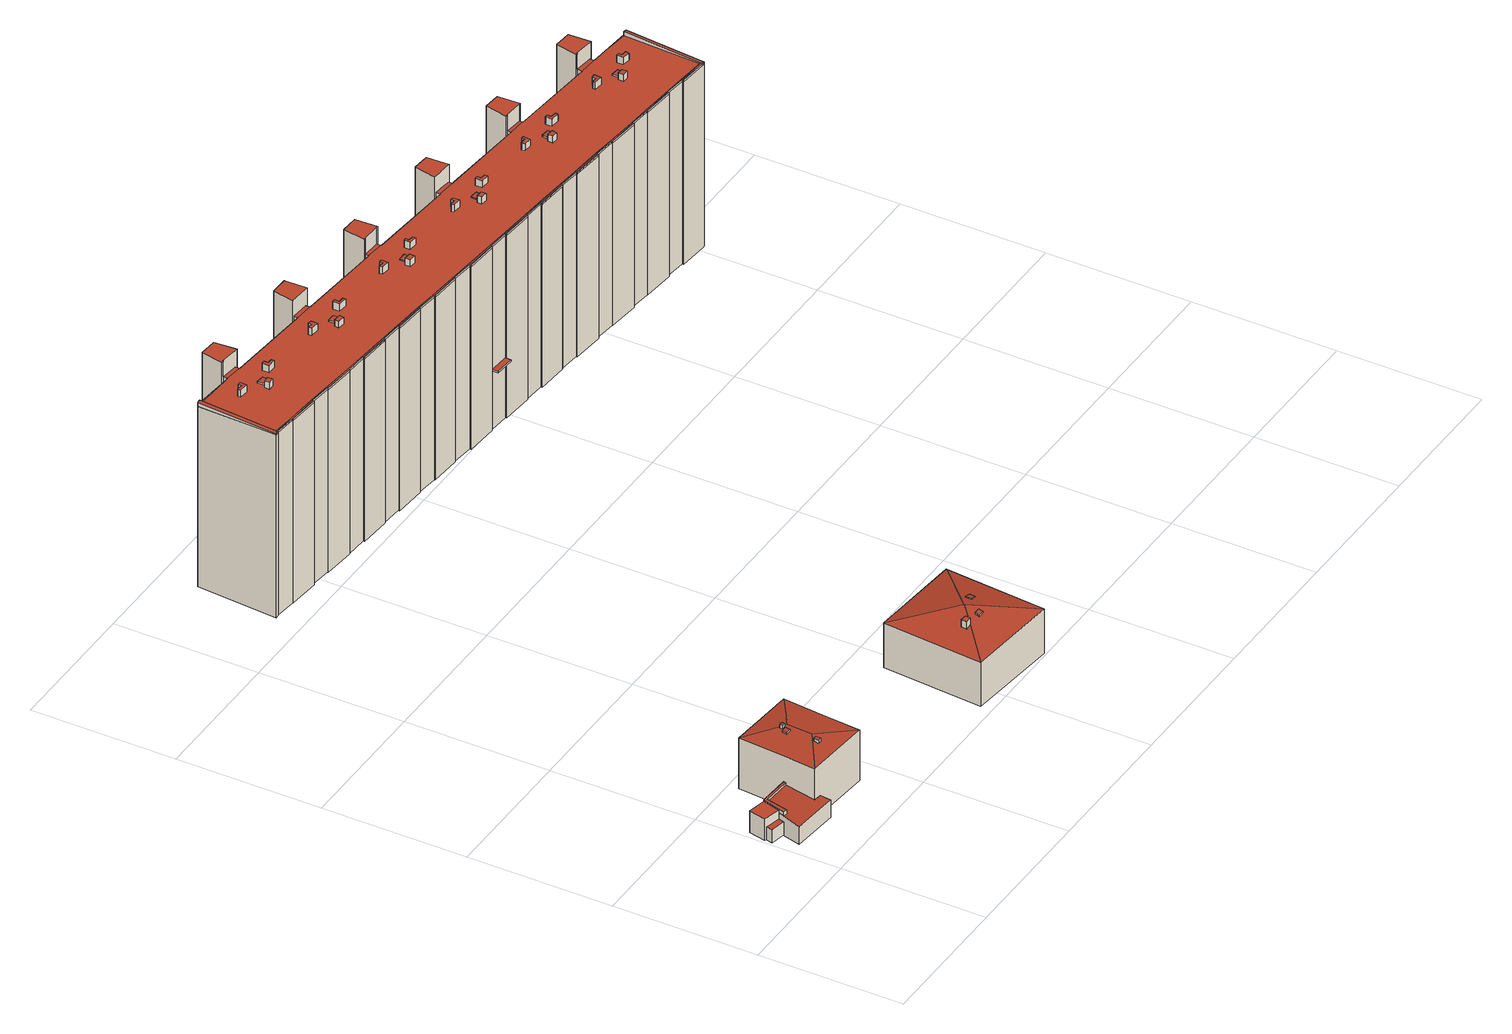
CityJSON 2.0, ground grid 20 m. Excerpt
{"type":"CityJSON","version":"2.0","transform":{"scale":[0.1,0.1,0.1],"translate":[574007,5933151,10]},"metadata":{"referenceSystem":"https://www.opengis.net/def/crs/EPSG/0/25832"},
"CityObjects":{
"building1":{"type":"Building","attributes":{"Grundfläche 2D":"7.980372","Grundhöhe NN":"11.173"},"geometry":[{"type":"Solid","lod":"3","boundaries":[[[[0,1,2,3,4]],[[5,6,7,8]],[[1,5,9,10,2]],[[3,2,10,11]],[[4,3,11,12]],[[1,0,4,12,13,6,5]],[[7,6,13,14]],[[8,7,14,15]],[[9,5,8,15]],[[11,10,9,15,14,13,12]]]],"semantics":{"surfaces":[{"type":"RoofSurface"},{"type":"WallSurface"},{"type":"GroundSurface"}],"values":[[0,0,1,1,1,1,1,1,1,2]]}}]},
"building2":{"type":"Building","attributes":{"Grundfläche 2D":"31.248289","Grundhöhe NN":"11.127"},"children":["building2-1"],"geometry":[{"type":"Solid","lod":"3","boundaries":[[[[16,17,18,19,20,21,22,23,24,25]],[[19,18,26,27]],[[21,20,19,27,28]],[[23,22,21,28,29]],[[30,16,25,24,23,29,31]],[[17,16,30,32]],[[18,17,32,26]],[[32,30,31,29,28,27,26]]]],"semantics":{"surfaces":[{"type":"RoofSurface"},{"type":"WallSurface"},{"type":"GroundSurface"}],"values":[[0,1,1,1,1,1,1,2]]}}]},
"building2-1":{"type":"BuildingInstallation","parents":["building2"],"geometry":[{"type":"MultiSurface","lod":"3","boundaries":[[[33,34,35,36,37,38]],[[25,39,34,33]],[[35,34,39,40]],[[40,20,36,35]],[[20,21,37,36]],[[22,23,38,37,21]],[[23,24,25,33,38]]],"semantics":{"surfaces":[{"type":"RoofSurface"},{"type":"WallSurface"}],"values":[0,1,1,1,1,1,1]}}]},
"building3":{"type":"Building","attributes":{"Grundfläche 2D":"111.271549","Grundhöhe NN":"10.941"},"children":["building3-1","building3-2","building3-3"],"geometry":[{"type":"Solid","lod":"3","boundaries":[[[[41,42,43,44,45]],[[45,44,43,46,47,48,41]],[[49,48,47]],[[50,42,41,48,49]],[[51,52,53,54]],[[43,42,55,56]],[[47,46,43,56,57]],[[49,47,57,58]],[[53,59,55,42,50,49,58,60,54]],[[51,54,60,61]],[[52,51,61,62]],[[53,52,62,59]],[[62,61,60,58,57,56,55,59]]]],"semantics":{"surfaces":[{"type":"RoofSurface"},{"type":"WallSurface"},{"type":"GroundSurface"}],"values":[[0,0,0,0,0,1,1,1,1,1,1,1,2]]}}]},
"building3-1":{"type":"BuildingInstallation","parents":["building3"],"geometry":[{"type":"MultiSurface","lod":"3","boundaries":[[[63,64,65,66,67,68,69]],[[70,71,64,63]],[[71,72,65,64]],[[72,45,73,67,66,65]],[[73,44,74,70,63,69,68,67]]],"semantics":{"surfaces":[{"type":"RoofSurface"},{"type":"WallSurface"}],"values":[0,1,1,1,1]}}]},
"building3-2":{"type":"BuildingInstallation","parents":["building3"],"geometry":[{"type":"MultiSurface","lod":"3","boundaries":[[[75,76,77,78,79,80,81]],[[82,83,84,81,80,79]],[[75,81,84,85]],[[77,86,82,79,78]],[[77,76,75,85,86]]],"semantics":{"surfaces":[{"type":"RoofSurface"},{"type":"WallSurface"}],"values":[0,1,1,1,1]}}]},
"building3-3":{"type":"BuildingInstallation","parents":["building3"],"geometry":[{"type":"MultiSurface","lod":"3","boundaries":[[[87,88,89,90]],[[90,89,91,92]],[[87,90,92,93]],[[93,94,88,87]],[[94,91,89,88]]],"semantics":{"surfaces":[{"type":"RoofSurface"},{"type":"WallSurface"}],"values":[0,1,1,1,1]}}]},
"building4":{"type":"Building","attributes":{"Grundfläche 2D":"214.320333","Grundhöhe NN":"10.910"},"children":["building4-1","building4-2","building4-3"],"geometry":[{"type":"Solid","lod":"3","boundaries":[[[[95,96,97]],[[96,98,99,97]],[[100,96,95,101,102]],[[102,101,98,96,100]],[[103,104,105,106]],[[107,108,109,110]],[[95,97,111,112]],[[101,95,112,113]],[[98,101,113,114]],[[107,115,111,97,99,98,114,116,108]],[[106,105,117,118]],[[103,106,118,119]],[[104,103,119,120]],[[104,109,108,116,117,105]],[[109,104,120,121,110]],[[107,110,121,115]],[[116,114,113,112,111,115,121,120,119,118,117]]]],"semantics":{"surfaces":[{"type":"RoofSurface"},{"type":"WallSurface"},{"type":"GroundSurface"}],"values":[[0,0,0,0,0,0,1,1,1,1,1,1,1,1,1,1,2]]}}]},
"building4-1":{"type":"BuildingInstallation","parents":["building4"],"geometry":[{"type":"MultiSurface","lod":"3","boundaries":[[[122,123,124,125]],[[125,124,126,127]],[[122,125,127,128]],[[123,122,128,129]],[[124,123,129,126]]],"semantics":{"surfaces":[{"type":"RoofSurface"},{"type":"WallSurface"}],"values":[0,1,1,1,1]}}]},
"building4-2":{"type":"BuildingInstallation","parents":["building4"],"geometry":[{"type":"MultiSurface","lod":"3","boundaries":[[[130,131,132,133]],[[133,132,134,135]],[[130,133,135,136]],[[131,130,136,137]],[[132,131,137,134]]],"semantics":{"surfaces":[{"type":"RoofSurface"},{"type":"WallSurface"}],"values":[0,1,1,1,1]}}]},
"building4-3":{"type":"BuildingInstallation","parents":["building4"],"geometry":[{"type":"MultiSurface","lod":"3","boundaries":[[[138,139,140,141,142]],[[143,144,140,139]],[[144,102,145,142,141,140]],[[138,142,145,100,146]],[[146,143,139,138]]],"semantics":{"surfaces":[{"type":"RoofSurface"},{"type":"WallSurface"}],"values":[0,1,1,1,1]}}]},
"building5":{"type":"Building","attributes":{"Grundfläche 2D":"1104.154963","Grundhöhe NN":"11.741"},"children":["building5-1","building5-2","building5-3","building5-4","building5-5","building5-6","building5-7","building5-8","building5-9","building5-10","building5-11","building5-12","building5-13","building5-14","building5-15","building5-16","building5-17","building5-18","building5-19","building5-20","building5-21","building5-22","building5-23","building5-24","building5-25","building5-26","building5-27","building5-28","building5-29","building5-30","building5-31","building5-32","building5-33"],"geometry":[{"type":"MultiSurface","lod":"3","boundaries":[[[147,148,149,150]],[[150,151,147]],[[152,153,154,149,148]],[[153,155,156,157,158,159,160,161,162,163,164,165,166,167,168,169,170,171,172,173,174,175,176,177,178,179,180,181,182,183,184,185,186,187,188,189,154]],[[190,168,167]],[[169,191,192,170]],[[171,193,194,172]],[[173,195,196,174]],[[175,197,198,176]],[[177,199,200,178]],[[179,201,202,180]],[[182,203,204,183]],[[184,205,206,185]],[[186,207,208,187]],[[188,209,210,189]],[[154,211,212,149]],[[213,151,150]],[[214,215,216]],[[217,218,219,220]],[[221,219,218]],[[222,223,224,225,226,227,228,229,230,231,232,233,234,235,236,237,238,239,214,216,217,220,240,241,242,243,244,245,246,247]],[[248,223,222]],[[225,224,249,250]],[[228,227,251,252]],[[231,230,253,254]],[[233,255,256,234]],[[236,257,258,237]],[[238,259,260,239]],[[261,262,263,264,265,266]],[[267,268,269,270,271,272,273,274]],[[275,276,277,278,279,280]],[[281,282,283,284,285,286]],[[287,288,289,290,291,292,293]],[[294,295,296,297,298,299,300]],[[241,240,220,190,167,166,165,164,163,162,161,160,159,158,157,156,155,153,152,148,147,245,244,243,242]],[[219,301,169,168]],[[301,302,191,169]],[[302,303,192,191]],[[303,304,170,192]],[[304,305,171,170]],[[305,306,193,171]],[[306,307,194,193]],[[307,308,172,194]],[[308,309,173,172]],[[309,310,195,173]],[[310,311,196,195]],[[311,312,174,196]],[[312,313,175,174]],[[313,314,197,175]],[[314,315,198,197]],[[315,316,176,198]],[[177,176,316,317]],[[199,177,317,318]],[[318,319,200,199]],[[319,320,178,200]],[[320,321,179,178]],[[321,322,201,179]],[[322,323,202,201]],[[323,324,180,202]],[[324,325,326,182,181,180]],[[326,327,203,182]],[[327,328,204,203]],[[183,204,328,329]],[[329,330,184,183]],[[205,184,330,331]],[[331,332,206,205]],[[332,333,185,206]],[[186,185,333,334]],[[334,335,207,186]],[[335,336,208,207]],[[336,337,187,208]],[[337,338,188,187]],[[338,339,209,188]],[[339,340,210,209]],[[340,341,189,210]],[[341,342,154,189]],[[342,343,211,154]],[[343,344,212,211]],[[344,345,149,212]],[[150,149,345,346]],[[346,347,213,150]],[[347,246,151,213]],[[338,337,348,349]],[[350,351,227,226,225,352,353,354]],[[228,252,355,356]],[[304,303,357,358]],[[312,311,359,360]],[[320,319,361,362]],[[333,332,363,364]],[[365,366,367,233,232,231,368,369]],[[370,238,237,371,372,373]],[[216,215,374,375]],[[279,278,376,377]],[[253,378,379,380,381,382,383,275,280,279,377,384,254]],[[285,284,385,386]],[[291,290,387,388]],[[257,389,390,391,392,393,394,395,287,293,292,291,388,396,258]],[[299,298,397,398]],[[299,398,399,250,300]],[[400,401,402,403,404,405,406,295,294,300,250,249]],[[217,216,375,407]],[[218,217,407,408]],[[221,218,408,409]],[[219,221,409,410]],[[301,219,410,411]],[[302,301,411,412]],[[303,302,412,357]],[[305,304,358,413]],[[306,305,413,414]],[[307,306,414,415]],[[308,307,415,416]],[[309,308,416,417]],[[310,309,417,418]],[[311,310,418,359]],[[313,312,360,419]],[[314,313,419,420]],[[315,314,420,421]],[[316,315,421,422]],[[317,316,422,423]],[[318,317,423,424]],[[319,318,424,361]],[[321,320,362,425]],[[322,321,425,426]],[[323,322,426,427,428,429]],[[430,324,323,429,428,427,431,432]],[[326,325,324,430,432,431,433,434]],[[328,327,435,436]],[[327,326,434,435]],[[329,328,436,437]],[[330,329,437,438]],[[331,330,438,439]],[[332,331,439,363]],[[334,333,364,440]],[[335,334,440,441]],[[336,335,441,442]],[[337,336,442,348]],[[345,344,443,444]],[[339,338,349,445]],[[340,339,445,446]],[[341,340,446,447]],[[342,341,447,448]],[[343,342,448,449]],[[344,343,449,443]],[[346,345,444,450]],[[347,346,450,451]],[[452,247,246,347,451,453]],[[222,247,452,454]],[[248,222,454,455]],[[456,224,223,248,455,457,458]],[[400,249,224,456,458,457,402,401]],[[225,250,399,352]],[[459,251,227,351,350,354,460,461]],[[462,463,230,229,228,356,464]],[[378,253,230,463,462,464,380,379]],[[231,254,384,368]],[[465,255,233,367,366,365,466,467]],[[234,256,468,469]],[[470,471,472,236,235,234,469,473]],[[389,257,236,472,471,470,391,390]],[[237,258,396,371]],[[474,259,238,370,373,372,475,476]],[[239,260,477,478]],[[215,214,239,478,374]],[[278,277,479,376]],[[277,276,275,383,382,381,480,479]],[[284,283,481,385]],[[286,285,386,468]],[[468,256,286]],[[286,256,255,281]],[[465,281,255,465,467,466,467]],[[482,282,281,465,467,466,483,484]],[[282,482,484,483,481,283]],[[290,289,485,387]],[[289,288,287,395,394,393,486,485]],[[298,297,487,397]],[[297,296,295,406,405,404,488,487]],[[265,264,489,490]],[[266,265,490,477]],[[477,260,266]],[[476,475,491,492,493,262,261,266,260,259,474]],[[262,493,492,491,494,263]],[[264,263,494,489]],[[272,271,495,496]],[[273,272,496,497]],[[273,497,355,252,274]],[[274,252,251,267]],[[498,268,267,251,459,461,460,499,500]],[[501,269,268,498,500,499,502,503]],[[271,270,269,501,503,502,504,495]],[[356,355,497,496,495,504,502,499,460,354,353,352,399,398,397,487,488,404,403,402,457,455,454,452,453,451,450,444,443,449,448,447,446,445,349,348,442,441,440,364,363,439,438,437,436,435,434,433,431,427,426,425,362,361,424,423,422,421,420,419,360,359,418,417,416,415,414,413,358,357,412,411,410,409,408,407,375,374,478,477,490,489,494,491,475,372,371,396,388,387,485,486,393,392,391,470,473,469,468,386,385,481,483,466,365,369,368,384,377,376,479,480,381,380,464]]],"semantics":{"surfaces":[{"type":"RoofSurface"},{"type":"WallSurface"},{"type":"GroundSurface"}],"values":[0,0,0,0,0,0,0,0,0,0,0,0,0,0,0,0,0,0,0,0,0,0,0,0,0,0,0,0,0,0,0,0,0,0,1,1,1,1,1,1,1,1,1,1,1,1,1,1,1,1,1,1,1,1,1,1,1,1,1,1,1,1,1,1,1,1,1,1,1,1,1,1,1,1,1,1,1,1,1,1,1,1,1,1,1,1,1,1,1,1,1,1,1,1,1,1,1,1,1,1,1,1,1,1,1,1,1,1,1,1,1,1,1,1,1,1,1,1,1,1,1,1,1,1,1,1,1,1,1,1,1,1,1,1,1,1,1,1,1,1,1,1,1,1,1,1,1,1,1,1,1,1,1,1,1,1,1,1,1,1,1,1,1,1,1,1,1,1,1,1,1,1,1,1,1,1,1,1,1,1,1,1,1,1,1,1,1,1,1,2]}}]},
"building5-1":{"type":"BuildingInstallation","parents":["building5"],"geometry":[{"type":"MultiSurface","lod":"3","boundaries":[[[505,506,507,508,509,510]],[[511,512,506,505]],[[507,506,512,513]],[[513,514,508,507]],[[514,515,509,508]],[[515,516,510,509]],[[505,510,516,511]]],"semantics":{"surfaces":[{"type":"RoofSurface"},{"type":"WallSurface"}],"values":[0,1,1,1,1,1,1]}}]},
"building5-2":{"type":"BuildingInstallation","parents":["building5"],"geometry":[{"type":"MultiSurface","lod":"3","boundaries":[[[517,518,519,520,521,522]],[[523,524,518,517]],[[524,525,519,518]],[[520,519,525,526]],[[526,527,521,520]],[[527,528,522,521]],[[523,517,522,528]]],"semantics":{"surfaces":[{"type":"RoofSurface"},{"type":"WallSurface"}],"values":[0,1,1,1,1,1,1]}}]},
"building5-3":{"type":"BuildingInstallation","parents":["building5"],"geometry":[{"type":"MultiSurface","lod":"3","boundaries":[[[529,530,531,532,533,534]],[[535,536,530,529]],[[536,537,531,530]],[[537,538,532,531]],[[538,539,533,532]],[[534,533,539,540]],[[535,529,534,540]]],"semantics":{"surfaces":[{"type":"RoofSurface"},{"type":"WallSurface"}],"values":[0,1,1,1,1,1,1]}}]},
"building5-4":{"type":"BuildingInstallation","parents":["building5"],"geometry":[{"type":"MultiSurface","lod":"3","boundaries":[[[541,542,543,544,545,546]],[[547,548,542,541]],[[543,542,548,549]],[[549,550,544,543]],[[550,551,545,544]],[[551,552,546,545]],[[552,547,541,546]]],"semantics":{"surfaces":[{"type":"RoofSurface"},{"type":"WallSurface"}],"values":[0,1,1,1,1,1,1]}}]},
"building5-5":{"type":"BuildingInstallation","parents":["building5"],"geometry":[{"type":"MultiSurface","lod":"3","boundaries":[[[553,554,555,556]],[[556,555,557,558]],[[553,556,558,559]],[[554,553,559,560]],[[555,554,560,557]]],"semantics":{"surfaces":[{"type":"RoofSurface"},{"type":"WallSurface"}],"values":[0,1,1,1,1]}}]},
"building5-6":{"type":"BuildingInstallation","parents":["building5"],"geometry":[{"type":"MultiSurface","lod":"3","boundaries":[[[561,562,563,564,565,566]],[[567,568,562,561]],[[568,569,563,562]],[[564,563,569,570]],[[570,571,565,564]],[[572,566,565,571]],[[572,567,561,566]]],"semantics":{"surfaces":[{"type":"RoofSurface"},{"type":"WallSurface"}],"values":[0,1,1,1,1,1,1]}}]},
"building5-7":{"type":"BuildingInstallation","parents":["building5"],"geometry":[{"type":"MultiSurface","lod":"3","boundaries":[[[573,574,575,576,577,578]],[[579,580,575,574]],[[580,581,576,575]],[[581,582,577,576]],[[578,577,582,583]],[[583,584,573,578]],[[584,579,574,573]]],"semantics":{"surfaces":[{"type":"RoofSurface"},{"type":"WallSurface"}],"values":[0,1,1,1,1,1,1]}}]},
"building5-8":{"type":"BuildingInstallation","parents":["building5"],"geometry":[{"type":"MultiSurface","lod":"3","boundaries":[[[585,586,587,588]],[[589,590,587,586]],[[591,589,586,585]],[[587,590,592,588]],[[592,591,585,588]]],"semantics":{"surfaces":[{"type":"RoofSurface"},{"type":"WallSurface"}],"values":[0,1,1,1,1]}}]},
"building5-9":{"type":"BuildingInstallation","parents":["building5"],"geometry":[{"type":"MultiSurface","lod":"3","boundaries":[[[593,594,595,596,597,598]],[[599,600,594,593]],[[595,594,600,601]],[[601,602,596,595]],[[602,603,597,596]],[[603,604,598,597]],[[593,598,604,599]]],"semantics":{"surfaces":[{"type":"RoofSurface"},{"type":"WallSurface"}],"values":[0,1,1,1,1,1,1]}}]},
"building5-10":{"type":"BuildingInstallation","parents":["building5"],"geometry":[{"type":"MultiSurface","lod":"3","boundaries":[[[147,605,606,607]],[[605,147,151]],[[222,608,607,606]],[[147,607,608,245]],[[605,151,246,247]],[[247,222,606,605]]],"semantics":{"surfaces":[{"type":"RoofSurface"},{"type":"WallSurface"}],"values":[0,0,1,1,1,1]}}]},
"building5-11":{"type":"BuildingInstallation","parents":["building5"],"geometry":[{"type":"MultiSurface","lod":"3","boundaries":[[[609,610,611,612,613,614]],[[615,616,610,609]],[[616,617,611,610]],[[612,611,617,618]],[[618,619,613,612]],[[619,620,614,613]],[[615,609,614,620]]],"semantics":{"surfaces":[{"type":"RoofSurface"},{"type":"WallSurface"}],"values":[0,1,1,1,1,1,1]}}]},
"building5-12":{"type":"BuildingInstallation","parents":["building5"],"geometry":[{"type":"MultiSurface","lod":"3","boundaries":[[[621,622,190,623]],[[624,168,622]],[[168,190,622]],[[217,218,622,621]],[[218,221,624,622]],[[221,219,168,624]],[[623,190,220,625]],[[625,216,217,621,623]]],"semantics":{"surfaces":[{"type":"RoofSurface"},{"type":"WallSurface"}],"values":[0,0,0,1,1,1,1,1]}}]},
"building5-13":{"type":"BuildingInstallation","parents":["building5"],"geometry":[{"type":"MultiSurface","lod":"3","boundaries":[[[626,627,628,629,630,631]],[[627,626,632,633]],[[628,627,633,634]],[[629,628,634,635]],[[635,636,630,629]],[[637,631,630,636]],[[637,632,626,631]]],"semantics":{"surfaces":[{"type":"RoofSurface"},{"type":"WallSurface"}],"values":[0,1,1,1,1,1,1]}}]},
"building5-14":{"type":"BuildingInstallation","parents":["building5"],"geometry":[{"type":"MultiSurface","lod":"3","boundaries":[[[638,639,640,641]],[[642,643,639,638]],[[644,640,639,643]],[[644,645,641,640]],[[638,641,645,642]]],"semantics":{"surfaces":[{"type":"RoofSurface"},{"type":"WallSurface"}],"values":[0,1,1,1,1]}}]},
"building5-15":{"type":"BuildingInstallation","parents":["building5"],"geometry":[{"type":"MultiSurface","lod":"3","boundaries":[[[646,647,648,649,650,651,652,653]],[[654,655,649,648]],[[650,649,655,656]],[[656,657,651,650]],[[657,658,652,651]],[[658,659,660,646,653,652]],[[660,661,654,648,647,646]]],"semantics":{"surfaces":[{"type":"RoofSurface"},{"type":"WallSurface"}],"values":[0,1,1,1,1,1,1]}}]},
"building5-16":{"type":"BuildingInstallation","parents":["building5"],"geometry":[{"type":"MultiSurface","lod":"3","boundaries":[[[662,663,664,665,666,667,668]],[[669,670,664,663]],[[665,664,670,671]],[[671,672,666,665]],[[672,673,667,666]],[[673,674,675,662,668,667]],[[663,662,675,669]]],"semantics":{"surfaces":[{"type":"RoofSurface"},{"type":"WallSurface"}],"values":[0,1,1,1,1,1,1]}}]},
"building5-17":{"type":"BuildingInstallation","parents":["building5"],"geometry":[{"type":"MultiSurface","lod":"3","boundaries":[[[676,677,678,679,680,681]],[[682,683,677,676]],[[683,684,678,677]],[[679,678,684,685]],[[685,686,680,679]],[[686,687,681,680]],[[682,676,681,687]]],"semantics":{"surfaces":[{"type":"RoofSurface"},{"type":"WallSurface"}],"values":[0,1,1,1,1,1,1]}}]},
"building5-18":{"type":"BuildingInstallation","parents":["building5"],"geometry":[{"type":"MultiSurface","lod":"3","boundaries":[[[688,689,690,691]],[[688,691,692,693]],[[693,694,689,688]],[[694,695,690,689]],[[695,692,691,690]]],"semantics":{"surfaces":[{"type":"RoofSurface"},{"type":"WallSurface"}],"values":[0,1,1,1,1]}}]},
"building5-19":{"type":"BuildingInstallation","parents":["building5"],"geometry":[{"type":"MultiSurface","lod":"3","boundaries":[[[696,697,698,699]],[[700,701,697,696]],[[702,698,697,701]],[[702,703,699,698]],[[696,699,703,700]]],"semantics":{"surfaces":[{"type":"RoofSurface"},{"type":"WallSurface"}],"values":[0,1,1,1,1]}}]},
"building5-20":{"type":"BuildingInstallation","parents":["building5"],"geometry":[{"type":"MultiSurface","lod":"3","boundaries":[[[704,705,706,707]],[[707,706,708,709]],[[704,707,709,710]],[[705,704,710,711]],[[706,705,711,708]]],"semantics":{"surfaces":[{"type":"RoofSurface"},{"type":"WallSurface"}],"values":[0,1,1,1,1]}}]},
"building5-21":{"type":"BuildingInstallation","parents":["building5"],"geometry":[{"type":"MultiSurface","lod":"3","boundaries":[[[712,713,714,715]],[[715,714,716,717]],[[712,715,717,718]],[[713,712,718,719]],[[714,713,719,716]]],"semantics":{"surfaces":[{"type":"RoofSurface"},{"type":"WallSurface"}],"values":[0,1,1,1,1]}}]},
"building5-22":{"type":"BuildingInstallation","parents":["building5"],"geometry":[{"type":"MultiSurface","lod":"3","boundaries":[[[720,721,722,723]],[[724,725,721,720]],[[725,726,722,721]],[[726,727,723,722]],[[720,723,727,724]]],"semantics":{"surfaces":[{"type":"RoofSurface"},{"type":"WallSurface"}],"values":[0,1,1,1,1]}}]},
"building5-23":{"type":"BuildingInstallation","parents":["building5"],"geometry":[{"type":"MultiSurface","lod":"3","boundaries":[[[728,729,730,731]],[[731,730,732,733]],[[728,731,733,734]],[[729,728,734,735]],[[730,729,735,732]]],"semantics":{"surfaces":[{"type":"RoofSurface"},{"type":"WallSurface"}],"values":[0,1,1,1,1]}}]},
"building5-24":{"type":"BuildingInstallation","parents":["building5"],"geometry":[{"type":"MultiSurface","lod":"3","boundaries":[[[736,737,738,739]],[[739,738,740,741]],[[736,739,741,742]],[[737,736,742,743]],[[738,737,743,740]]],"semantics":{"surfaces":[{"type":"RoofSurface"},{"type":"WallSurface"}],"values":[0,1,1,1,1]}}]},
"building5-25":{"type":"BuildingInstallation","parents":["building5"],"geometry":[{"type":"MultiSurface","lod":"3","boundaries":[[[744,745,746,747]],[[744,747,748,749]],[[749,750,745,744]],[[751,746,745,750]],[[751,748,747,746]]],"semantics":{"surfaces":[{"type":"RoofSurface"},{"type":"WallSurface"}],"values":[0,1,1,1,1]}}]},
"building5-26":{"type":"BuildingInstallation","parents":["building5"],"geometry":[{"type":"MultiSurface","lod":"3","boundaries":[[[752,753,754,755]],[[755,754,756,757]],[[752,755,757,758]],[[753,752,758,759]],[[754,753,759,756]]],"semantics":{"surfaces":[{"type":"RoofSurface"},{"type":"WallSurface"}],"values":[0,1,1,1,1]}}]},
"building5-27":{"type":"BuildingInstallation","parents":["building5"],"geometry":[{"type":"MultiSurface","lod":"3","boundaries":[[[760,761,762]],[[763,764,760]],[[764,761,760]],[[763,760,501,498,459,351,765]],[[760,762,766,503,501]],[[763,765,351,350,767,768]],[[501,503,500,498]],[[498,500,461,459]],[[459,461,350,351]],[[764,763,768,769]],[[761,764,769,770]],[[762,761,770,766]],[[769,768,767,350,461,500,503,766,770]]],"semantics":{"surfaces":[{"type":"RoofSurface"},{"type":"WallSurface"},{"type":"OuterCeilingSurface"}],"values":[0,0,0,0,1,1,1,1,1,1,1,1,2]}}]},
"building5-28":{"type":"BuildingInstallation","parents":["building5"],"geometry":[{"type":"MultiSurface","lod":"3","boundaries":[[[771,772,430,429,773]],[[774,775,772,771]],[[775,432,430,772]],[[428,776,773,429]],[[432,428,429,430]],[[776,774,771,773]],[[432,775,774,776,428]]],"semantics":{"surfaces":[{"type":"RoofSurface"},{"type":"WallSurface"},{"type":"OuterCeilingSurface"}],"values":[0,1,1,1,1,1,2]}}]},
"building5-29":{"type":"BuildingInstallation","parents":["building5"],"geometry":[{"type":"MultiSurface","lod":"3","boundaries":[[[777,778,779]],[[780,781,777]],[[781,778,777]],[[777,493,474,370,780]],[[777,779,782,492,493]],[[370,373,783,780]],[[474,493,492,476]],[[474,476,373,370]],[[781,780,783,784]],[[778,781,784,785]],[[779,778,785,782]],[[784,783,373,476,492,782,785]]],"semantics":{"surfaces":[{"type":"RoofSurface"},{"type":"WallSurface"},{"type":"OuterCeilingSurface"}],"values":[0,0,0,0,1,1,1,1,1,1,1,2]}}]},
"building5-30":{"type":"BuildingInstallation","parents":["building5"],"geometry":[{"type":"MultiSurface","lod":"3","boundaries":[[[786,787,788]],[[787,789,790,791]],[[791,788,787]],[[789,787,383,378,463,792]],[[792,793,794,789]],[[786,795,382,383,787]],[[378,379,462,463]],[[463,462,793,792]],[[383,382,379,378]],[[796,791,790,789,794,797]],[[788,791,796,798]],[[798,795,786,788]],[[797,794,793,462,379,382,795,798,796]]],"semantics":{"surfaces":[{"type":"RoofSurface"},{"type":"WallSurface"},{"type":"OuterCeilingSurface"}],"values":[0,0,0,0,1,1,1,1,1,1,1,1,2]}}]},
"building5-31":{"type":"BuildingInstallation","parents":["building5"],"geometry":[{"type":"MultiSurface","lod":"3","boundaries":[[[799,800,801]],[[802,803,799]],[[803,800,799]],[[799,482,465,367,802]],[[367,366,804,802]],[[799,801,805,484,482]],[[465,467,366,367]],[[482,484,467,465]],[[803,802,804,806]],[[801,800,807,805]],[[800,803,806,807]],[[804,366,467,484,805,807,806]]],"semantics":{"surfaces":[{"type":"RoofSurface"},{"type":"WallSurface"},{"type":"OuterCeilingSurface"}],"values":[0,0,0,0,1,1,1,1,1,1,1,2]}}]},
"building5-32":{"type":"BuildingInstallation","parents":["building5"],"geometry":[{"type":"MultiSurface","lod":"3","boundaries":[[[808,809,810]],[[811,812,808]],[[812,809,808]],[[811,808,395,813,389,472,814]],[[808,810,815,394,395]],[[389,390,471,472]],[[811,814,472,471,816,817]],[[389,813,395,394,818,390]],[[812,811,817,819]],[[809,812,819,820]],[[810,809,820,815]],[[819,817,816,471,390,818,394,815,820]]],"semantics":{"surfaces":[{"type":"RoofSurface"},{"type":"WallSurface"},{"type":"OuterCeilingSurface"}],"values":[0,0,0,0,1,1,1,1,1,1,1,2]}}]},
"building5-33":{"type":"BuildingInstallation","parents":["building5"],"geometry":[{"type":"MultiSurface","lod":"3","boundaries":[[[821,822,823]],[[824,825,821]],[[825,822,821]],[[821,406,826,400,456,824]],[[821,823,827,405,406]],[[400,401,458,456]],[[456,458,828,824]],[[400,826,406,405,829,401]],[[825,824,828,830]],[[823,822,831,827]],[[822,825,830,831]],[[828,458,401,829,405,827,831,830]]],"semantics":{"surfaces":[{"type":"RoofSurface"},{"type":"WallSurface"},{"type":"OuterCeilingSurface"}],"values":[0,0,0,0,1,1,1,1,1,1,1,2]}}]}
},
"vertices":[
[4,104,44],[25,99,44],[32,124,44],[7,129,44],[2,105,44],[25,99,31],[4,104,31],[2,95,31],[23,91,31],[25,99,12],[32,124,12],[7,129,12],[2,105,12],[4,104,12],[2,95,12],[23,91,12],
[16,66,37],[82,60,37],[83,75,38],[72,76,38],[75,118,43],[76,121,43],[36,124,43],[32,124,43],[31,121,43],[23,91,40],[83,75,11],[72,76,11],[76,121,11],[32,124,11],[16,66,11],[23,91,11],[82,60,11],
[23,91,46],[28,90,46],[35,120,46],[75,118,46],[76,121,46],[32,124,46],[28,90,40],[35,120,43],
[126,145,90],[176,178,84],[81,186,84],[120,150,89],[122,149,89],[76,121,84],[72,76,84],[124,110,90],[166,68,84],[171,122,84],[182,80,28],[186,120,28],[171,122,28],[168,82,28],[176,178,9],[81,186,9],[72,76,9],[166,68,9],[171,122,9],[168,82,9],[182,80,9],[186,120,9],
[117,150,94],[117,146,94],[122,146,94],[122,149,94],[122,150,94],[120,150,94],[119,150,94],[117,150,89],[117,146,89],[122,146,89],[122,150,89],[119,150,89],
[118,136,91],[119,142,91],[119,144,91],[117,144,90],[112,144,90],[111,138,90],[111,137,90],[112,144,88],[111,138,88],[111,137,88],[118,136,89],[119,144,89],
[114,95,92],[120,95,92],[120,102,92],[115,102,92],[120,102,88],[115,102,88],[114,95,87],[120,95,87],
[379,156,75],[439,79,92],[510,144,75],[498,3,75],[504,77,75],[415,58,87],[367,16,75],[414,57,86],[528,32,34],[532,75,34],[507,77,34],[504,34,34],[510,142,46],[504,77,46],[532,75,46],[537,140,46],[510,144,9],[379,156,9],[367,16,9],[498,3,9],[510,142,9],[504,77,9],[507,77,9],[504,34,9],[528,32,9],[532,75,9],[537,140,9],
[442,55,88],[442,61,90],[433,61,90],[433,55,88],[433,61,88],[433,55,86],[442,55,86],[442,61,88],
[465,79,87],[466,87,87],[457,88,89],[457,79,89],[457,88,88],[457,79,88],[465,79,86],[466,87,86],
[416,64,95],[407,65,95],[406,57,95],[414,57,95],[415,57,95],[407,65,84],[406,57,84],[415,57,86],[416,64,87],
[999,759,290],[958,763,290],[928,764,290],[958,761,290],[999,756,290],[883,769,290],[853,771,290],[883,767,290],[809,775,290],[779,778,290],[733,781,290],[704,784,290],[659,788,290],[629,790,290],[554,796,290],[508,800,290],[433,806,290],[403,809,290],[254,821,290],[178,828,290],[134,831,290],[103,832,290],[134,829,290],[178,826,290],[209,823,290],[253,819,290],[284,817,290],[328,813,290],[359,811,290],[403,807,290],[433,804,290],[477,801,290],[508,798,290],[554,794,290],[583,792,290],[584,792,290],[629,788,290],[659,786,290],[703,782,290],[733,779,290],[778,776,290],[809,773,290],[853,770,290],[103,834,290],[134,828,290],[178,824,290],[208,822,290],[253,818,290],[284,815,290],[328,812,290],[358,809,290],[403,806,290],[433,803,290],[477,800,290],[508,796,290],[554,793,290],[584,790,290],[629,787,290],[659,784,290],[703,781,290],[733,778,290],[778,774,290],[809,772,290],[853,768,290],[883,766,290],[928,762,290],[958,759,290],[169,941,284],[110,946,284],[110,944,284],[107,944,284],[98,831,288],[103,832,288],[103,834,288],[103,831,288],[1012,869,284],[963,875,284],[947,876,284],[921,878,284],[800,888,284],[797,889,284],[772,891,284],[651,901,284],[648,901,284],[622,903,284],[620,903,284],[497,913,284],[472,916,284],[468,916,284],[347,926,284],[321,928,284],[198,938,284],[173,941,284],[508,800,288],[583,794,288],[778,778,288],[809,775,288],[958,763,288],[999,759,288],[999,756,288],[1002,756,288],[1012,871,284],[947,882,284],[922,885,284],[797,894,284],[772,896,284],[648,907,284],[623,909,284],[497,920,284],[472,921,284],[347,932,284],[322,934,284],[198,944,284],[174,947,284],[198,944,308],[202,944,308],[200,975,308],[176,977,308],[170,947,308],[174,947,308],[797,894,308],[798,894,308],[800,894,308],[799,923,308],[799,925,308],[775,927,308],[769,896,308],[772,896,308],[651,907,308],[651,914,308],[650,938,308],[627,940,308],[620,910,308],[623,909,308],[497,920,308],[500,920,308],[499,951,308],[475,952,308],[469,921,308],[472,921,308],[351,932,308],[350,960,308],[350,963,308],[326,964,308],[319,934,308],[347,932,308],[348,932,308],[948,882,308],[950,882,308],[949,911,308],[949,913,308],[925,915,308],[919,885,308],[922,885,308],[134,829,288],[134,828,288],[178,824,288],[178,826,288],[209,823,288],[208,822,288],[253,818,288],[253,819,288],[284,817,288],[284,815,288],[328,812,288],[328,813,288],[359,811,288],[358,809,288],[403,806,288],[403,807,288],[433,804,288],[433,803,288],[477,800,288],[477,801,288],[508,798,288],[508,796,288],[554,793,288],[554,794,288],[583,792,288],[584,792,288],[584,790,288],[629,787,288],[629,788,288],[659,786,288],[659,784,288],[703,781,288],[703,782,288],[733,779,288],[733,778,288],[778,774,288],[778,776,288],[809,773,288],[809,772,288],[853,768,288],[853,770,288],[883,767,288],[883,766,288],[928,762,288],[928,764,288],[958,761,288],[958,759,288],[778,776,17],[809,773,17],[797,889,37],[797,889,39],[921,878,17],[800,888,17],[797,889,17],[772,896,17],[772,891,17],[178,824,17],[178,826,17],[328,812,17],[328,813,17],[477,800,17],[477,801,17],[703,781,17],[703,782,17],[497,913,17],[497,913,37],[497,913,39],[622,903,17],[620,903,17],[198,938,39],[321,928,17],[198,938,17],[198,938,37],[110,946,17],[110,944,17],[627,940,17],[620,910,17],[648,907,42],[648,907,37],[648,907,17],[651,907,17],[651,907,37],[651,907,42],[623,909,17],[475,952,17],[469,921,17],[326,964,17],[319,934,17],[347,932,42],[347,932,37],[347,932,17],[348,932,17],[351,932,17],[351,932,37],[351,932,42],[322,934,17],[925,915,17],[919,885,17],[922,885,17],[947,882,42],[947,882,37],[947,882,17],[948,882,17],[950,882,17],[950,882,37],[950,882,42],[107,944,17],[98,831,17],[103,831,17],[103,832,17],[134,829,17],[134,828,17],[209,823,17],[208,822,17],[253,818,17],[253,819,17],[284,817,17],[284,815,17],[359,811,17],[358,809,17],[403,806,17],[403,807,17],[433,804,17],[433,803,17],[508,798,17],[508,796,17],[554,793,17],[554,793,105],[554,793,107],[554,794,107],[554,794,17],[554,794,105],[583,792,17],[584,792,17],[584,790,17],[629,787,17],[629,788,17],[659,786,17],[659,784,17],[733,779,17],[733,778,17],[778,774,17],[928,762,17],[928,764,17],[809,772,17],[853,768,17],[853,770,17],[883,767,17],[883,766,17],[958,761,17],[958,759,17],[1002,756,17],[999,756,17],[1012,869,17],[1012,871,17],[947,876,39],[947,876,17],[947,876,37],[797,894,42],[797,894,17],[797,894,37],[648,901,37],[648,901,39],[648,901,17],[497,920,42],[497,920,17],[497,920,37],[472,921,17],[472,916,17],[347,926,17],[347,926,37],[347,926,39],[468,916,17],[198,944,42],[198,944,17],[198,944,37],[174,947,17],[173,941,17],[650,938,17],[650,935,17],[499,951,17],[500,920,42],[500,920,17],[500,920,37],[350,963,17],[350,960,17],[949,913,17],[949,911,17],[176,977,17],[170,947,17],[202,944,17],[202,944,37],[202,944,42],[200,975,17],[799,925,17],[775,927,17],[769,896,17],[798,894,42],[798,894,17],[798,894,37],[800,894,42],[800,894,17],[800,894,37],[799,923,17],
[966,839,296],[967,844,296],[959,845,296],[960,850,296],[956,850,296],[955,841,296],[966,839,286],[967,844,285],[959,845,285],[960,850,285],[956,850,285],[955,841,286],
[609,878,296],[605,879,296],[605,874,296],[597,874,296],[597,870,296],[609,869,296],[609,878,285],[605,879,285],[605,874,285],[597,874,285],[597,870,286],[609,869,286],
[160,916,296],[155,916,296],[155,911,296],[147,912,296],[146,907,296],[159,906,296],[160,916,285],[155,916,285],[155,911,285],[147,912,285],[146,907,286],[159,906,286],
[668,864,296],[668,868,296],[660,869,296],[661,874,296],[657,875,296],[656,865,296],[668,864,286],[668,868,285],[660,869,285],[661,874,285],[657,875,285],[656,865,286],
[627,849,296],[636,848,296],[636,855,296],[627,855,296],[636,855,286],[627,855,286],[627,849,286],[636,848,286],
[458,891,296],[454,891,296],[453,886,296],[446,887,296],[446,882,296],[457,881,296],[458,891,285],[454,891,285],[453,886,285],[446,887,285],[446,882,286],[457,881,286],
[211,912,296],[207,912,296],[206,902,296],[218,902,296],[218,906,296],[211,906,296],[207,912,285],[206,902,286],[218,902,286],[218,906,285],[211,906,285],[211,912,285],
[929,841,288],[929,833,288],[939,832,288],[940,840,288],[929,833,286],[939,832,286],[929,841,286],[940,840,286],
[517,877,296],[517,881,296],[509,882,296],[510,887,296],[506,887,296],[505,878,296],[517,877,286],[517,881,285],[509,882,285],[510,887,285],[506,887,285],[505,878,286],
[1002,756,290],[1012,869,290],[1008,870,290],[1008,870,284],
[309,903,296],[304,904,296],[304,899,296],[297,900,296],[296,895,296],[309,894,296],[309,903,285],[304,904,285],[304,899,285],[297,900,285],[296,895,286],[309,894,286],
[107,944,290],[98,831,290],[112,944,290],[103,831,290],[112,944,284],
[908,854,296],[903,854,296],[903,848,296],[896,849,296],[895,845,296],[907,844,296],[908,854,285],[903,854,285],[903,848,285],[896,849,285],[895,845,286],[907,844,286],
[181,904,288],[181,895,288],[191,894,288],[192,903,288],[181,904,286],[181,895,286],[191,894,286],[192,903,286],
[805,853,296],[809,853,296],[817,852,296],[818,856,296],[809,857,296],[810,862,296],[806,863,296],[805,858,296],[817,852,286],[818,856,285],[809,857,285],[810,862,285],[806,863,285],[805,858,285],[805,853,286],[809,853,286],
[356,890,296],[368,889,296],[368,893,296],[360,893,296],[361,900,296],[356,900,296],[356,894,296],[368,889,286],[368,893,285],[360,893,285],[361,900,285],[356,900,285],[356,894,285],[356,890,286],
[758,866,296],[754,866,296],[754,862,296],[746,862,296],[746,857,296],[757,856,296],[758,866,285],[754,866,285],[754,862,285],[746,862,285],[746,857,286],[757,856,286],
[632,866,288],[631,857,288],[642,856,288],[642,865,288],[642,865,286],[632,866,286],[631,857,286],[642,856,286],
[781,853,288],[780,845,288],[791,844,288],[792,852,288],[781,853,286],[780,845,286],[791,844,286],[792,852,286],
[934,823,296],[934,830,296],[926,831,296],[925,823,296],[926,831,286],[925,823,286],[934,823,286],[934,830,286],
[484,860,296],[485,867,296],[475,868,296],[475,861,296],[475,868,286],[475,861,286],[484,860,286],[485,867,286],
[480,878,288],[480,870,288],[490,869,288],[491,878,288],[480,878,286],[480,870,286],[490,869,286],[491,878,286],
[776,836,296],[784,835,296],[785,842,296],[776,843,296],[785,842,286],[776,843,286],[776,836,286],[784,835,286],
[325,874,296],[335,873,296],[336,879,296],[326,880,296],[336,879,286],[326,880,286],[325,874,286],[335,873,286],
[331,891,288],[331,882,288],[342,882,288],[342,891,288],[342,891,286],[331,891,286],[331,882,286],[342,882,286],
[185,885,296],[185,892,296],[177,892,296],[177,885,296],[177,892,286],[177,885,286],[185,885,286],[185,892,286],
[800,902,45],[810,924,39],[799,923,39],[815,887,39],[826,907,39],[800,888,39],[799,923,37],[800,888,37],[815,887,37],[826,907,37],[810,924,37],
[582,783,107],[583,792,107],[554,785,107],[582,783,105],[583,792,105],[554,785,105],
[201,951,44],[211,973,39],[200,972,39],[215,937,39],[226,957,39],[200,972,37],[215,937,37],[226,957,37],[211,973,37],
[650,935,39],[651,914,45],[660,936,39],[665,900,39],[671,910,39],[676,920,39],[651,901,39],[651,901,37],[665,900,37],[650,935,37],[676,920,37],[671,910,37],[660,936,37],
[500,926,44],[509,948,39],[499,948,39],[516,912,39],[525,933,39],[516,912,37],[499,948,37],[525,933,37],[509,948,37],
[351,939,44],[360,961,39],[350,960,39],[364,924,39],[375,946,39],[348,932,42],[351,926,39],[350,960,37],[351,926,37],[364,924,37],[348,932,37],[375,946,37],[360,961,37],
[950,889,45],[958,912,39],[949,911,39],[963,875,39],[975,895,39],[948,882,42],[949,911,37],[963,875,37],[948,882,37],[975,895,37],[958,912,37]
]}
